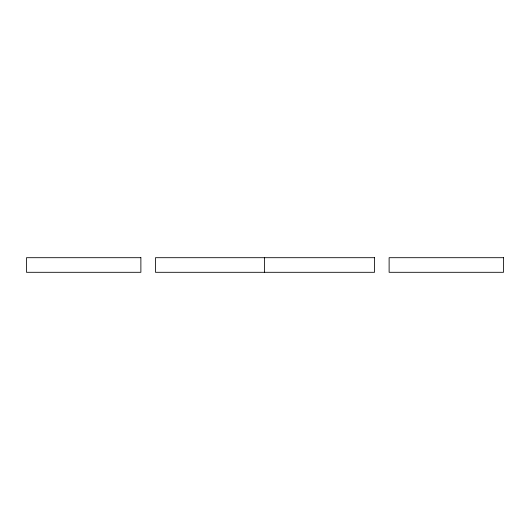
<?xml version="1.0" encoding="UTF-8"?>
<svg xmlns="http://www.w3.org/2000/svg" width="530" height="530" viewBox="0 0 530 530"><rect width="100%" height="100%" fill="white"/><g stroke="black" fill="none" stroke-linecap="round" stroke-linejoin="round"><path stroke-width="0.79" d="M264.583 272.301L264.583 257.699M140.881 257.699L26.5 257.699L26.5 272.301L140.881 272.301L140.881 257.699M374.518 257.699L155.482 257.699L155.482 272.301L374.518 272.301L374.518 257.699M503.5 257.699L389.119 257.699L389.119 272.301L503.5 272.301L503.5 257.699"/></g></svg>
